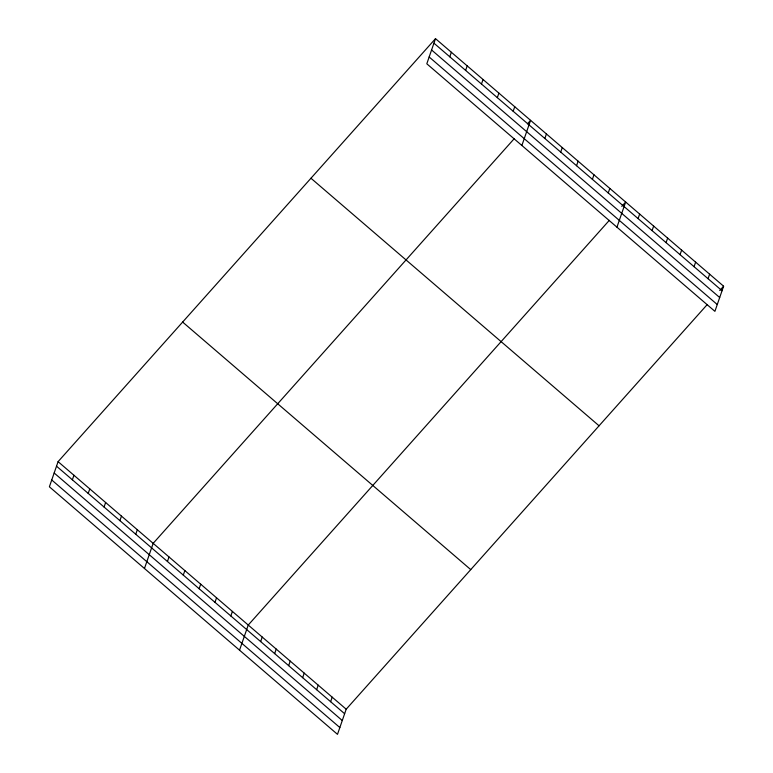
<?xml version="1.0" encoding="UTF-8"?>
<svg xmlns="http://www.w3.org/2000/svg" width="773" height="773" viewBox="0 0 773 773"><rect width="100%" height="100%" fill="white"/><g stroke="black" fill="none" stroke-linecap="round" stroke-linejoin="round"><path stroke-width="1.16" d="M435.508 38.65L426.802 63.792L714.909 311.345L723.615 286.203L435.508 38.65L58.091 461.655L49.385 486.797L337.492 734.35L346.198 709.208L707.266 304.523M72.372 479.801L73.937 475.279M88.209 493.416L89.784 488.894M104.055 507.03L105.63 502.508M119.902 520.654L121.477 516.122M135.748 534.269L137.323 529.737M144.464 568.493L153.17 543.351L514.238 138.667M167.441 561.498L169.016 556.966M183.288 575.112L184.853 570.58M199.134 588.726L200.7 584.195M214.981 602.341L216.546 597.809M230.827 615.955L232.393 611.424M239.533 650.18L248.239 625.048L609.308 220.353M449.78 56.796L451.355 52.264M260.665 641.6L262.231 637.068M465.626 70.411L467.201 65.879M274.657 653.62L276.232 649.088M481.473 84.025L483.048 79.493M288.658 665.65L290.223 661.118M497.319 97.64L498.894 93.108M302.649 677.67L304.214 673.138M513.166 111.254L514.741 106.722M316.64 689.69L318.215 685.168M521.881 145.479L530.578 120.346L527.466 123.835M330.631 701.72L332.206 697.188M544.859 138.483L546.424 133.961M560.705 152.107L562.271 147.575M576.552 165.722L578.117 161.19M592.398 179.336L593.964 174.804M608.245 192.95L609.81 188.419M616.951 227.175L625.657 202.033L621.763 206.401M638.083 218.585L639.648 214.063M652.074 230.615L653.649 226.083M666.075 242.635L667.64 238.103M680.066 254.655L681.631 250.133M694.057 266.685L695.623 262.153M708.049 278.705L709.624 274.183M719.721 290.561L723.615 286.203M433.943 43.182L722.05 290.735M431.585 49.984L719.692 297.537M429.16 56.989L717.267 304.543M310.959 178.244L599.065 425.797M182.641 322.07L470.747 569.614M58.091 461.655L346.198 709.208M56.526 466.187L344.632 713.74M54.168 472.989L342.275 720.542M51.743 479.994L339.849 727.548"/></g></svg>
